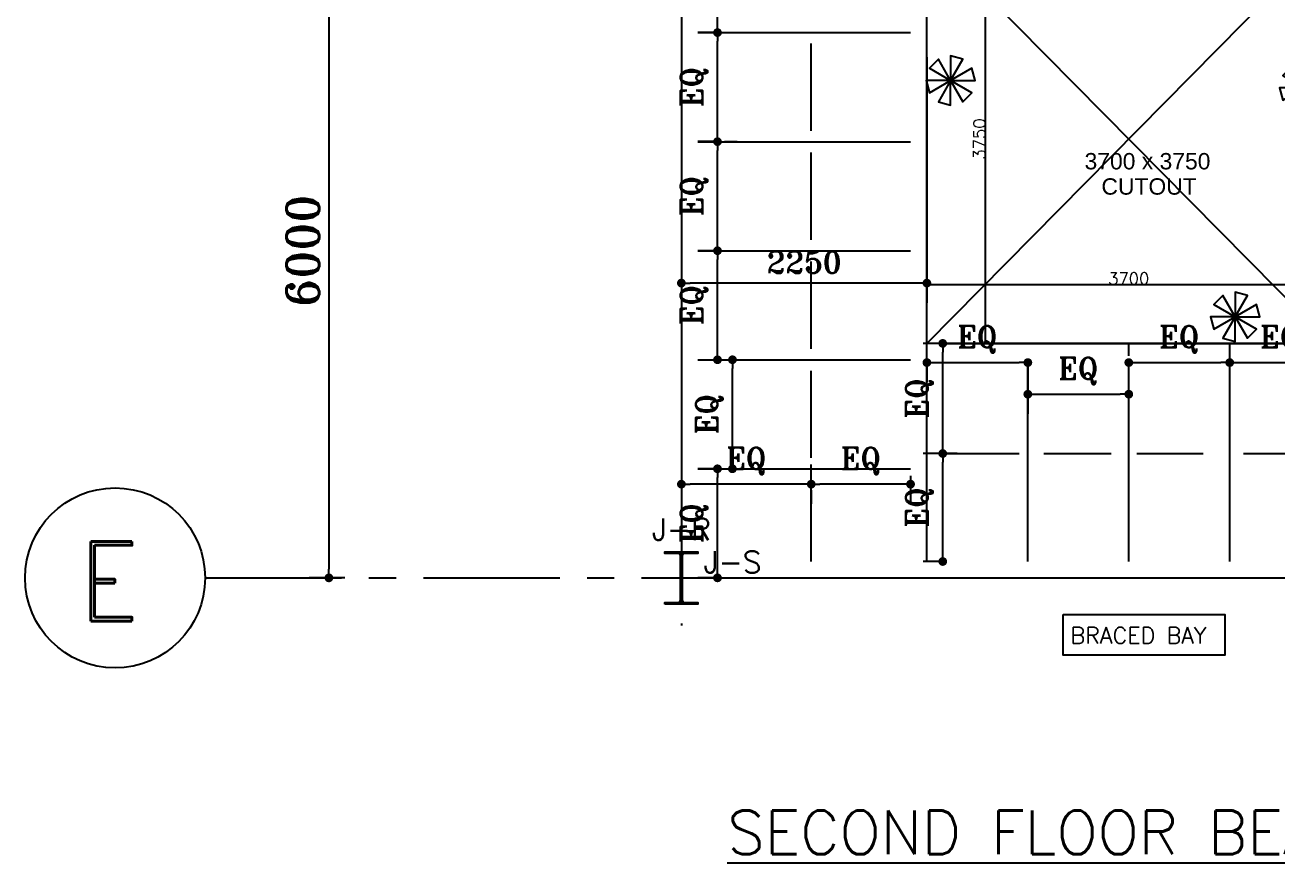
# Model space of a CAD drawing. Header units: inches. Extents: x 1387 to 2676, y -3554 to -2136.
# Drawn here: x 2628.73 to 2640.2, y -2504.24 to -2496.56 of the extents above; entities that cross this region are included whole.
import ezdxf
from ezdxf.enums import TextEntityAlignment as Align

# ---------------------------------------------------------------- set-up
doc = ezdxf.new("R2010")
doc.units = ezdxf.units.IN
doc.header["$MEASUREMENT"] = 0
for name, pattern in [('CENTER', [2, 1.25, -0.25, 0.25, -0.25]), ('DASHDOTX2', [2, 1, -0.5, 0, -0.5]), ('HIDDEN', [0.375, 0.25, -0.125])]:
    doc.linetypes.add(name, pattern=pattern)
for name, color, linetype in [('3', 3, 'HIDDEN'), ('3G', 3, 'Continuous'), ('A-TEXT', 7, 'Continuous'), ('AA-IPE300', 27, 'Continuous'), ('AA_CUT OUT', 250, 'Continuous'), ('Ax', 1, 'DASHDOTX2'), ('AXE', 1, 'CENTER'), ('DIM', 8, 'Continuous'), ('MEMBER TEXT', 7, 'Continuous'), ('Pich', 2, 'Continuous'), ('UPN100', 1, 'Continuous'), ('wall', 4, 'Continuous')]:
    doc.layers.add(name, color=color, linetype=linetype)
doc.styles.add('ROMAND', font='ROMAND.shx')
doc.styles.add('ROMANS', font='ROMANS')
doc.styles.add('ROMANT', font='romant')
doc.styles.get("Standard").update_dxf_attribs({"font": 'arial.ttf'})
doc.dimstyles.new('1-100', dxfattribs={"dimtxt": 0.3, "dimasz": 0.08, "dimexe": 0.18, "dimexo": 0.0625, "dimgap": 0.09, "dimtad": 1, "dimdec": 0, "dimlfac": 1000, "dimdsep": 46, "dimtxsty": 'ROMANT', "dimblk": 'DOT', "dimcen": 0.09, "dimclrd": 1, "dimclre": 1, "dimclrt": 3, "dimadec": 0, "dimazin": 0, "dimtfac": 1, "dimtdec": 0, "dimtix": 1, "dimtofl": 0, "dimtmove": 2, "dimatfit": 3, "dimldrblk": 'DOT', "dimfxl": 1, "dimtolj": 1, "dimarcsym": 0})
doc.dimstyles.new('Copy of 1-100', dxfattribs={"dimtxt": 0.2, "dimasz": 0.08, "dimexe": 0.18, "dimexo": 0.0625, "dimgap": 0.09, "dimtad": 1, "dimdec": 0, "dimlfac": 1000, "dimdsep": 46, "dimtxsty": 'ROMANT', "dimblk": 'DOT', "dimcen": 0.09, "dimclrd": 1, "dimclre": 1, "dimclrt": 3, "dimadec": 0, "dimazin": 0, "dimtfac": 1, "dimtdec": 0, "dimtix": 1, "dimtofl": 0, "dimtmove": 2, "dimatfit": 3, "dimldrblk": 'DOT', "dimfxl": 1, "dimtolj": 1, "dimarcsym": 0})
doc.dimstyles.get("Standard").update_dxf_attribs({"dimtxt": 0.25, "dimasz": 0.18, "dimexe": 0.18, "dimexo": 0.0625, "dimgap": 0.09, "dimtad": 0, "dimdec": 0, "dimlfac": 100, "dimzin": 0, "dimdsep": 46, "dimtxsty": 'Standard', "dimcen": 0.09, "dimadec": 0, "dimazin": 0, "dimtfac": 1, "dimtdec": 0, "dimtofl": 0, "dimtmove": 0, "dimatfit": 3, "dimfxl": 1, "dimtolj": 1, "dimtzin": 0, "dimarcsym": 0})

# ---------------------------------------------------------------- blocks, each defined once
blk = doc.blocks.new('DOT')
at = {"layer": 'DIM', "color": 0, "linetype": 'ByBlock'}
blk.add_line((-0.5, 0), (-1, 0), dxfattribs=at)
at = {"layer": 'DIM', "color": 0, "linetype": 'ByBlock', "const_width": 0.5}
blk.add_lwpolyline([(-0.25, 0, 1), (0.25, 0, 1)], format="xyb", close=True, dxfattribs=at)
blk = doc.blocks.new('*D2525')
at = {"color": 1, "lineweight": -2, "transparency": 16777216}
for p, q in [((-13417, 5900), (-13213, 5900)), ((-13213, 2150), (-13213, 5900)), ((-13397, 2150), (-13213, 2150))]:
    blk.add_line(p, q, dxfattribs=at)
at = {"layer": 'Defpoints', "color": 0, "transparency": 16777216}
for p in [(-13417, 5900), (-13213, 5900), (-13397, 2150)]:
    blk.add_point(p, dxfattribs=at)
at = {"color": 1, "lineweight": -2, "transparency": 16777216, "xscale": 0.08, "yscale": 0.08, "zscale": 0.08}
for p, rotation in [((-13213, 5900), 90), ((-13213, 2150), 270)]:
    blk.add_blockref('DOT', p, dxfattribs=dict(at, rotation=rotation))
at = {"color": 3, "transparency": 16777216, "insert": (-13268, 4025), "char_height": 110, "attachment_point": 5, "rotation": 90, "style": 'ROMANT'}
blk.add_mtext('\\A1;3750', dxfattribs=at)
blk = doc.blocks.new('_Dot')
at = {"layer": 'DIM', "color": 0, "lineweight": -2}
blk.add_line((-0.5, 0), (-1, 0), dxfattribs=at)
at = {"layer": 'DIM', "color": 0, "const_width": 0.5}
blk.add_lwpolyline([(-0.25, 0, 1), (0.25, 0, 1)], format="xyb", close=True, dxfattribs=at)
blk = doc.blocks.new('*D2526')
at = {"color": 1, "lineweight": -2, "transparency": 16777216}
for p, q in [((-13750, 2150), (-13750, 2691)), ((-13750, 2690), (-10050, 2690)), ((-10050, 2150), (-10050, 2691))]:
    blk.add_line(p, q, dxfattribs=at)
at = {"layer": 'Defpoints', "color": 0, "transparency": 16777216}
for p in [(-10050, 2690), (-13750, 2150), (-10050, 2150)]:
    blk.add_point(p, dxfattribs=at)
at = {"color": 1, "lineweight": -2, "transparency": 16777216, "xscale": 0.08, "yscale": 0.08, "zscale": 0.08, "rotation": 180}
blk.add_blockref('DOT', (-13750, 2690), dxfattribs=at)
at = {"color": 1, "lineweight": -2, "transparency": 16777216, "xscale": 0.08, "yscale": 0.08, "zscale": 0.08}
blk.add_blockref('DOT', (-10050, 2690), dxfattribs=at)
at = {"color": 3, "transparency": 16777216, "insert": (-11900, 2745), "char_height": 110, "attachment_point": 5, "style": 'ROMANT'}
blk.add_mtext('\\A1;3700', dxfattribs=at)
blk = doc.blocks.new('*D2527')
at = {"color": 1, "lineweight": -2, "transparency": 16777216}
for p, q in [((-6200, 2954), (-6200, 3133)), ((-3800, 3133), (-6200, 3133)), ((-3800, 2954), (-3800, 3133))]:
    blk.add_line(p, q, dxfattribs=at)
at = {"layer": 'Defpoints', "color": 0, "transparency": 16777216}
for p in [(-6200, 3133), (-6200, 2954), (-3800, 2954)]:
    blk.add_point(p, dxfattribs=at)
at = {"color": 1, "lineweight": -2, "transparency": 16777216, "xscale": 0.08, "yscale": 0.08, "zscale": 0.08, "rotation": 180}
blk.add_blockref('DOT', (-6200, 3133), dxfattribs=at)
at = {"color": 1, "lineweight": -2, "transparency": 16777216, "xscale": 0.08, "yscale": 0.08, "zscale": 0.08}
blk.add_blockref('DOT', (-3800, 3133), dxfattribs=at)
at = {"color": 3, "transparency": 16777216, "insert": (-5000, 3188), "char_height": 110, "attachment_point": 5, "style": 'ROMANT'}
blk.add_mtext('\\A1;2400', dxfattribs=at)
blk = doc.blocks.new('*D2528')
at = {"color": 1, "lineweight": -2, "transparency": 16777216}
for p, q in [((-3800, 5200), (-3960, 5200)), ((-3960, 5200), (-3960, 2800)), ((-3800, 2800), (-3960, 2800))]:
    blk.add_line(p, q, dxfattribs=at)
at = {"layer": 'Defpoints', "color": 0, "transparency": 16777216}
for p in [(-3800, 5200), (-3960, 2800), (-3800, 2800)]:
    blk.add_point(p, dxfattribs=at)
at = {"color": 1, "lineweight": -2, "transparency": 16777216, "xscale": 0.08, "yscale": 0.08, "zscale": 0.08}
for p, rotation in [((-3960, 5200), 90), ((-3960, 2800), 270)]:
    blk.add_blockref('DOT', p, dxfattribs=dict(at, rotation=rotation))
at = {"color": 3, "transparency": 16777216, "insert": (-4015, 4000), "char_height": 110, "attachment_point": 5, "rotation": 90, "style": 'ROMANT'}
blk.add_mtext('\\A1;2400', dxfattribs=at)
blk = doc.blocks.new('*D2210')
at = {"layer": 'Defpoints', "color": 0, "transparency": 16777216}
for p in [(2635.075, -2500.626), (2635.133, -2500.626), (2635.133, -2501.626)]:
    blk.add_point(p, dxfattribs=at)
at = {"layer": 'Pich', "color": 1, "lineweight": -2, "transparency": 16777216}
for p, q in [((2635.07, -2500.626), (2634.895, -2500.626)), ((2635.075, -2501.546), (2635.075, -2500.706)), ((2635.07, -2501.626), (2634.895, -2501.626))]:
    blk.add_line(p, q, dxfattribs=at)
at = {"layer": 'Pich', "color": 1, "lineweight": -2, "transparency": 16777216, "xscale": 0.08, "yscale": 0.08, "zscale": 0.08}
for p, rotation in [((2635.075, -2500.626), 90), ((2635.075, -2501.626), 270)]:
    blk.add_blockref('DOT', p, dxfattribs=dict(at, rotation=rotation))
at = {"layer": 'Pich', "color": 3, "transparency": 16777216, "insert": (2634.861, -2501.126), "char_height": 0.2, "attachment_point": 5, "rotation": 90, "style": 'ROMANT'}
blk.add_mtext('\\A1;EQ', dxfattribs=at)
blk = doc.blocks.new('*D2211')
at = {"layer": 'Defpoints', "color": 0, "transparency": 16777216}
for p in [(2635.212, -2499.626), (2635.212, -2499.626), (2635.133, -2500.626)]:
    blk.add_point(p, dxfattribs=at)
at = {"layer": 'Pich', "color": 1, "lineweight": -2, "transparency": 16777216}
for p, q in [((2635.275, -2499.626), (2635.392, -2499.626)), ((2635.212, -2500.546), (2635.212, -2499.706)), ((2635.195, -2500.626), (2635.392, -2500.626))]:
    blk.add_line(p, q, dxfattribs=at)
at = {"layer": 'Pich', "color": 1, "lineweight": -2, "transparency": 16777216, "xscale": 0.08, "yscale": 0.08, "zscale": 0.08}
for p, rotation in [((2635.212, -2499.626), 90), ((2635.212, -2500.626), 270)]:
    blk.add_blockref('DOT', p, dxfattribs=dict(at, rotation=rotation))
at = {"layer": 'Pich', "color": 3, "transparency": 16777216, "insert": (2634.999, -2500.126), "char_height": 0.2, "attachment_point": 5, "rotation": 90, "style": 'ROMANT'}
blk.add_mtext('\\A1;EQ', dxfattribs=at)
blk = doc.blocks.new('*D2212')
at = {"layer": 'Defpoints', "color": 0, "transparency": 16777216}
for p in [(2635.075, -2498.626), (2635.165, -2498.626), (2635.075, -2499.626)]:
    blk.add_point(p, dxfattribs=at)
at = {"layer": 'Pich', "color": 1, "lineweight": -2, "transparency": 16777216}
for p, q in [((2635.103, -2498.626), (2634.895, -2498.626)), ((2635.075, -2499.546), (2635.075, -2498.706)), ((2635.138, -2499.626), (2635.255, -2499.626))]:
    blk.add_line(p, q, dxfattribs=at)
at = {"layer": 'Pich', "color": 1, "lineweight": -2, "transparency": 16777216, "xscale": 0.08, "yscale": 0.08, "zscale": 0.08}
for p, rotation in [((2635.075, -2498.626), 90), ((2635.075, -2499.626), 270)]:
    blk.add_blockref('DOT', p, dxfattribs=dict(at, rotation=rotation))
at = {"layer": 'Pich', "color": 3, "transparency": 16777216, "insert": (2634.861, -2499.126), "char_height": 0.2, "attachment_point": 5, "rotation": 90, "style": 'ROMANT'}
blk.add_mtext('\\A1;EQ', dxfattribs=at)
blk = doc.blocks.new('*D2213')
at = {"layer": 'Defpoints', "color": 0, "transparency": 16777216}
for p in [(2635.075, -2497.626), (2635.165, -2497.626), (2635.075, -2498.626)]:
    blk.add_point(p, dxfattribs=at)
at = {"layer": 'Pich', "color": 1, "lineweight": -2, "transparency": 16777216}
for p, q in [((2635.103, -2497.626), (2634.895, -2497.626)), ((2635.075, -2498.546), (2635.075, -2497.706)), ((2635.138, -2498.626), (2635.255, -2498.626))]:
    blk.add_line(p, q, dxfattribs=at)
at = {"layer": 'Pich', "color": 1, "lineweight": -2, "transparency": 16777216, "xscale": 0.08, "yscale": 0.08, "zscale": 0.08}
for p, rotation in [((2635.075, -2497.626), 90), ((2635.075, -2498.626), 270)]:
    blk.add_blockref('DOT', p, dxfattribs=dict(at, rotation=rotation))
at = {"layer": 'Pich', "color": 3, "transparency": 16777216, "insert": (2634.861, -2498.126), "char_height": 0.2, "attachment_point": 5, "rotation": 90, "style": 'ROMANT'}
blk.add_mtext('\\A1;EQ', dxfattribs=at)
blk = doc.blocks.new('*D2214')
at = {"layer": 'Defpoints', "color": 0, "transparency": 16777216}
for p in [(2635.075, -2496.626), (2635.165, -2496.626), (2635.075, -2497.626)]:
    blk.add_point(p, dxfattribs=at)
at = {"layer": 'Pich', "color": 1, "lineweight": -2, "transparency": 16777216}
for p, q in [((2635.103, -2496.626), (2634.895, -2496.626)), ((2635.075, -2497.546), (2635.075, -2496.706)), ((2635.138, -2497.626), (2635.255, -2497.626))]:
    blk.add_line(p, q, dxfattribs=at)
at = {"layer": 'Pich', "color": 1, "lineweight": -2, "transparency": 16777216, "xscale": 0.08, "yscale": 0.08, "zscale": 0.08}
for p, rotation in [((2635.075, -2496.626), 90), ((2635.075, -2497.626), 270)]:
    blk.add_blockref('DOT', p, dxfattribs=dict(at, rotation=rotation))
at = {"layer": 'Pich', "color": 3, "transparency": 16777216, "insert": (2634.861, -2497.126), "char_height": 0.2, "attachment_point": 5, "rotation": 90, "style": 'ROMANT'}
blk.add_mtext('\\A1;EQ', dxfattribs=at)
blk = doc.blocks.new('*D2215')
at = {"layer": 'Defpoints', "color": 0, "transparency": 16777216}
for p in [(2635.075, -2495.626), (2635.165, -2495.626), (2635.075, -2496.626)]:
    blk.add_point(p, dxfattribs=at)
at = {"layer": 'Pich', "color": 1, "lineweight": -2, "transparency": 16777216}
for p, q in [((2635.103, -2495.626), (2634.895, -2495.626)), ((2635.075, -2496.546), (2635.075, -2495.706)), ((2635.138, -2496.626), (2635.255, -2496.626))]:
    blk.add_line(p, q, dxfattribs=at)
at = {"layer": 'Pich', "color": 1, "lineweight": -2, "transparency": 16777216, "xscale": 0.08, "yscale": 0.08, "zscale": 0.08}
for p, rotation in [((2635.075, -2495.626), 90), ((2635.075, -2496.626), 270)]:
    blk.add_blockref('DOT', p, dxfattribs=dict(at, rotation=rotation))
at = {"layer": 'Pich', "color": 3, "transparency": 16777216, "insert": (2634.861, -2496.126), "char_height": 0.2, "attachment_point": 5, "rotation": 90, "style": 'ROMANT'}
blk.add_mtext('\\A1;EQ', dxfattribs=at)
blk = doc.blocks.new('*D2129')
at = {"layer": 'Defpoints', "color": 0, "transparency": 16777216}
for p in [(2636.994, -2499.585), (2637.919, -2499.585), (2637.919, -2499.652)]:
    blk.add_point(p, dxfattribs=at)
at = {"layer": 'Pich', "color": 1, "lineweight": -2, "transparency": 16777216}
for p, q in [((2636.994, -2499.648), (2636.994, -2499.832)), ((2637.074, -2499.652), (2637.839, -2499.652)), ((2637.919, -2499.648), (2637.919, -2499.832))]:
    blk.add_line(p, q, dxfattribs=at)
at = {"layer": 'Pich', "color": 1, "lineweight": -2, "transparency": 16777216, "xscale": 0.08, "yscale": 0.08, "zscale": 0.08, "rotation": 180}
blk.add_blockref('DOT', (2636.994, -2499.652), dxfattribs=at)
at = {"layer": 'Pich', "color": 1, "lineweight": -2, "transparency": 16777216, "xscale": 0.08, "yscale": 0.08, "zscale": 0.08}
blk.add_blockref('DOT', (2637.919, -2499.652), dxfattribs=at)
at = {"layer": 'Pich', "color": 3, "transparency": 16777216, "insert": (2637.456, -2499.438), "char_height": 0.2, "attachment_point": 5, "style": 'ROMANT'}
blk.add_mtext('\\A1;EQ', dxfattribs=at)
blk = doc.blocks.new('*D2217')
at = {"layer": 'Defpoints', "color": 0, "transparency": 16777216}
for p in [(2637.919, -2499.74), (2638.844, -2499.942), (2638.844, -2499.942)]:
    blk.add_point(p, dxfattribs=at)
at = {"layer": 'Pich', "color": 1, "lineweight": -2, "transparency": 16777216}
for p, q in [((2637.919, -2499.803), (2637.919, -2500.122)), ((2638.844, -2499.88), (2638.844, -2499.762)), ((2637.999, -2499.942), (2638.764, -2499.942))]:
    blk.add_line(p, q, dxfattribs=at)
at = {"layer": 'Pich', "color": 1, "lineweight": -2, "transparency": 16777216, "xscale": 0.08, "yscale": 0.08, "zscale": 0.08, "rotation": 180}
blk.add_blockref('DOT', (2637.919, -2499.942), dxfattribs=at)
at = {"layer": 'Pich', "color": 1, "lineweight": -2, "transparency": 16777216, "xscale": 0.08, "yscale": 0.08, "zscale": 0.08}
blk.add_blockref('DOT', (2638.844, -2499.942), dxfattribs=at)
at = {"layer": 'Pich', "color": 3, "transparency": 16777216, "insert": (2638.381, -2499.729), "char_height": 0.2, "attachment_point": 5, "style": 'ROMANT'}
blk.add_mtext('\\A1;EQ', dxfattribs=at)
blk = doc.blocks.new('*D2218')
at = {"layer": 'Defpoints', "color": 0, "transparency": 16777216}
for p in [(2638.844, -2499.652), (2639.769, -2499.652), (2639.769, -2499.996)]:
    blk.add_point(p, dxfattribs=at)
at = {"layer": 'Pich', "color": 1, "lineweight": -2, "transparency": 16777216}
for p, q in [((2638.844, -2499.59), (2638.844, -2499.472)), ((2639.769, -2499.934), (2639.769, -2499.472)), ((2638.924, -2499.652), (2639.689, -2499.652))]:
    blk.add_line(p, q, dxfattribs=at)
at = {"layer": 'Pich', "color": 1, "lineweight": -2, "transparency": 16777216, "xscale": 0.08, "yscale": 0.08, "zscale": 0.08, "rotation": 180}
blk.add_blockref('DOT', (2638.844, -2499.652), dxfattribs=at)
at = {"layer": 'Pich', "color": 1, "lineweight": -2, "transparency": 16777216, "xscale": 0.08, "yscale": 0.08, "zscale": 0.08}
blk.add_blockref('DOT', (2639.769, -2499.652), dxfattribs=at)
at = {"layer": 'Pich', "color": 3, "transparency": 16777216, "insert": (2639.306, -2499.438), "char_height": 0.2, "attachment_point": 5, "style": 'ROMANT'}
blk.add_mtext('\\A1;EQ', dxfattribs=at)
blk = doc.blocks.new('*D2219')
at = {"layer": 'Defpoints', "color": 0, "transparency": 16777216}
for p in [(2639.769, -2499.652), (2640.694, -2499.652), (2640.694, -2499.996)]:
    blk.add_point(p, dxfattribs=at)
at = {"layer": 'Pich', "color": 1, "lineweight": -2, "transparency": 16777216}
for p, q in [((2639.769, -2499.59), (2639.769, -2499.472)), ((2640.694, -2499.934), (2640.694, -2499.472)), ((2639.849, -2499.652), (2640.614, -2499.652))]:
    blk.add_line(p, q, dxfattribs=at)
at = {"layer": 'Pich', "color": 1, "lineweight": -2, "transparency": 16777216, "xscale": 0.08, "yscale": 0.08, "zscale": 0.08, "rotation": 180}
blk.add_blockref('DOT', (2639.769, -2499.652), dxfattribs=at)
at = {"layer": 'Pich', "color": 1, "lineweight": -2, "transparency": 16777216, "xscale": 0.08, "yscale": 0.08, "zscale": 0.08}
blk.add_blockref('DOT', (2640.694, -2499.652), dxfattribs=at)
at = {"layer": 'Pich', "color": 3, "transparency": 16777216, "insert": (2640.231, -2499.438), "char_height": 0.2, "attachment_point": 5, "style": 'ROMANT'}
blk.add_mtext('\\A1;EQ', dxfattribs=at)
blk = doc.blocks.new('*D2134')
at = {"layer": 'Defpoints', "color": 0, "transparency": 16777216}
for p in [(2634.744, -2496.635), (2636.994, -2496.789), (2634.744, -2498.923)]:
    blk.add_point(p, dxfattribs=at)
at = {"layer": 'Pich', "color": 1, "lineweight": -2, "transparency": 16777216}
for p, q in [((2634.744, -2496.698), (2634.744, -2499.103)), ((2636.994, -2496.851), (2636.994, -2499.103)), ((2636.914, -2498.923), (2634.824, -2498.923))]:
    blk.add_line(p, q, dxfattribs=at)
at = {"layer": 'Pich', "color": 1, "lineweight": -2, "transparency": 16777216, "xscale": 0.08, "yscale": 0.08, "zscale": 0.08, "rotation": 180}
blk.add_blockref('DOT', (2634.744, -2498.923), dxfattribs=at)
at = {"layer": 'Pich', "color": 1, "lineweight": -2, "transparency": 16777216, "xscale": 0.08, "yscale": 0.08, "zscale": 0.08}
blk.add_blockref('DOT', (2636.994, -2498.923), dxfattribs=at)
at = {"layer": 'Pich', "color": 3, "transparency": 16777216, "insert": (2635.869, -2498.733), "char_height": 0.2, "attachment_point": 5, "style": 'ROMANT'}
blk.add_mtext('\\A1;2250', dxfattribs=at)
blk = doc.blocks.new('*D2478')
at = {"layer": 'Defpoints', "color": 0, "transparency": 16777216}
for p in [(2637.139, -2500.486), (2637.334, -2500.486), (2637.204, -2501.476)]:
    blk.add_point(p, dxfattribs=at)
at = {"layer": 'Pich', "color": 1, "lineweight": -2, "transparency": 16777216}
for p, q in [((2637.271, -2500.486), (2636.959, -2500.486)), ((2637.139, -2501.396), (2637.139, -2500.566)), ((2637.142, -2501.476), (2636.959, -2501.476))]:
    blk.add_line(p, q, dxfattribs=at)
at = {"layer": 'Pich', "color": 1, "lineweight": -2, "transparency": 16777216, "xscale": 0.08, "yscale": 0.08, "zscale": 0.08}
for p, rotation in [((2637.139, -2500.486), 90), ((2637.139, -2501.476), 270)]:
    blk.add_blockref('DOT', p, dxfattribs=dict(at, rotation=rotation))
at = {"layer": 'Pich', "color": 3, "transparency": 16777216, "insert": (2636.925, -2500.981), "char_height": 0.2, "attachment_point": 5, "rotation": 90, "style": 'ROMANT'}
blk.add_mtext('\\A1;EQ', dxfattribs=at)
blk = doc.blocks.new('*D2479')
at = {"layer": 'Defpoints', "color": 0, "transparency": 16777216}
for p in [(2637.139, -2499.476), (2637.204, -2499.476), (2637.204, -2500.486)]:
    blk.add_point(p, dxfattribs=at)
at = {"layer": 'Pich', "color": 1, "lineweight": -2, "transparency": 16777216}
for p, q in [((2637.142, -2499.476), (2636.959, -2499.476)), ((2637.139, -2500.406), (2637.139, -2499.556)), ((2637.142, -2500.486), (2636.959, -2500.486))]:
    blk.add_line(p, q, dxfattribs=at)
at = {"layer": 'Pich', "color": 1, "lineweight": -2, "transparency": 16777216, "xscale": 0.08, "yscale": 0.08, "zscale": 0.08}
for p, rotation in [((2637.139, -2499.476), 90), ((2637.139, -2500.486), 270)]:
    blk.add_blockref('DOT', p, dxfattribs=dict(at, rotation=rotation))
at = {"layer": 'Pich', "color": 3, "transparency": 16777216, "insert": (2636.925, -2499.981), "char_height": 0.2, "attachment_point": 5, "rotation": 90, "style": 'ROMANT'}
blk.add_mtext('\\A1;EQ', dxfattribs=at)
blk = doc.blocks.new('*D2120')
at = {"layer": 'Defpoints', "color": 0, "transparency": 16777216}
for p in [(2636.844, -2500.628), (2635.934, -2500.767), (2635.934, -2500.986)]:
    blk.add_point(p, dxfattribs=at)
at = {"layer": 'Pich', "color": 1, "lineweight": -2, "transparency": 16777216}
for p, q in [((2635.934, -2500.924), (2635.934, -2500.587)), ((2636.844, -2500.691), (2636.844, -2500.947)), ((2636.764, -2500.767), (2636.014, -2500.767))]:
    blk.add_line(p, q, dxfattribs=at)
at = {"layer": 'Pich', "color": 1, "lineweight": -2, "transparency": 16777216, "xscale": 0.08, "yscale": 0.08, "zscale": 0.08, "rotation": 180}
blk.add_blockref('DOT', (2635.934, -2500.767), dxfattribs=at)
at = {"layer": 'Pich', "color": 1, "lineweight": -2, "transparency": 16777216, "xscale": 0.08, "yscale": 0.08, "zscale": 0.08}
blk.add_blockref('DOT', (2636.844, -2500.767), dxfattribs=at)
at = {"layer": 'Pich', "color": 3, "transparency": 16777216, "insert": (2636.389, -2500.553), "char_height": 0.2, "attachment_point": 5, "style": 'ROMANT'}
blk.add_mtext('\\A1;EQ', dxfattribs=at)
blk = doc.blocks.new('*D2121')
at = {"layer": 'Defpoints', "color": 0, "transparency": 16777216}
for p in [(2634.744, -2500.76), (2634.744, -2500.767), (2635.934, -2500.76)]:
    blk.add_point(p, dxfattribs=at)
at = {"layer": 'Pich', "color": 1, "lineweight": -2, "transparency": 16777216}
for p, q in [((2634.744, -2500.822), (2634.744, -2500.947)), ((2635.854, -2500.767), (2634.824, -2500.767)), ((2635.934, -2500.822), (2635.934, -2500.947))]:
    blk.add_line(p, q, dxfattribs=at)
at = {"layer": 'Pich', "color": 1, "lineweight": -2, "transparency": 16777216, "xscale": 0.08, "yscale": 0.08, "zscale": 0.08, "rotation": 180}
blk.add_blockref('DOT', (2634.744, -2500.767), dxfattribs=at)
at = {"layer": 'Pich', "color": 1, "lineweight": -2, "transparency": 16777216, "xscale": 0.08, "yscale": 0.08, "zscale": 0.08}
blk.add_blockref('DOT', (2635.934, -2500.767), dxfattribs=at)
at = {"layer": 'Pich', "color": 3, "transparency": 16777216, "insert": (2635.339, -2500.553), "char_height": 0.2, "attachment_point": 5, "style": 'ROMANT'}
blk.add_mtext('\\A1;EQ', dxfattribs=at)
blk = doc.blocks.new('*D2148')
at = {"layer": 'Defpoints', "color": 0, "transparency": 16777216}
for p in [(2631.722, -2495.626), (2631.514, -2501.626), (2631.722, -2501.626)]:
    blk.add_point(p, dxfattribs=at)
at = {"layer": 'wall', "color": 1, "lineweight": -2, "transparency": 16777216}
for p, q in [((2631.66, -2495.626), (2631.334, -2495.626)), ((2631.514, -2495.706), (2631.514, -2501.546)), ((2631.66, -2501.626), (2631.334, -2501.626))]:
    blk.add_line(p, q, dxfattribs=at)
at = {"layer": 'wall', "color": 1, "lineweight": -2, "transparency": 16777216, "xscale": 0.08, "yscale": 0.08, "zscale": 0.08}
for p, rotation in [((2631.514, -2495.626), 89.99960862945764), ((2631.514, -2501.626), 269.9996086294576)]:
    blk.add_blockref('DOT', p, dxfattribs=dict(at, rotation=rotation))
at = {"layer": 'wall', "color": 3, "transparency": 16777216, "insert": (2631.274, -2498.626), "char_height": 0.3, "attachment_point": 5, "rotation": 89.9996, "style": 'ROMANT'}
blk.add_mtext('\\A1;6000', dxfattribs=at)
blk = doc.blocks.new('G$CDE41F039')
at = {"color": 1}
for p, q in [((-15900, 9900), (-15400, 9400)), ((-15400, 9900), (-15900, 9400)), ((-13750, 5900), (-10050, 2150)), ((-10050, 5900), (-13750, 2150)), ((-6199.7, 5200), (-3799.7, 2800)), ((-3799.7, 5200), (-6199.7, 2800)), ((-8100, 100), (-8600, 600)), ((-8100, 600), (-8600, 100))]:
    blk.add_line(p, q, dxfattribs=at)
at = {"color": 3}
for points in [[(-11025.2, 5535.2), (-11220, 5647.7), (-10995, 5647.7), (-11025.2, 5760.2), (-11220, 5647.7), (-11107.5, 5842.6), (-11220, 5872.7), (-11220, 5647.7), (-11332.5, 5842.6), (-11414.9, 5760.2), (-11220, 5647.7), (-11445, 5647.7), (-11414.9, 5535.2), (-11220, 5647.7), (-11332.5, 5452.9), (-11220, 5422.7), (-11220, 5647.7), (-11107.5, 5452.9), (-11025.2, 5535.2), (-11220, 5647.7), (-10995, 5647.7)], [(-13337.6, 4449), (-13532.4, 4561.5), (-13307.4, 4561.5), (-13337.6, 4674), (-13532.4, 4561.5), (-13419.9, 4756.4), (-13532.4, 4786.5), (-13532.4, 4561.5), (-13644.9, 4756.4), (-13727.3, 4674), (-13532.4, 4561.5), (-13757.4, 4561.5), (-13727.3, 4449), (-13532.4, 4561.5), (-13644.9, 4366.7), (-13532.4, 4336.5), (-13532.4, 4561.5), (-13419.9, 4366.7), (-13337.6, 4449), (-13532.4, 4561.5), (-13307.4, 4561.5)], [(-10099.8, 4381.7), (-10294.6, 4494.2), (-10069.6, 4494.2), (-10099.8, 4606.7), (-10294.6, 4494.2), (-10182.1, 4689), (-10294.6, 4719.2), (-10294.6, 4494.2), (-10407.1, 4689), (-10489.5, 4606.7), (-10294.6, 4494.2), (-10519.6, 4494.2), (-10489.5, 4381.7), (-10294.6, 4494.2), (-10407.1, 4299.3), (-10294.6, 4269.2), (-10294.6, 4494.2), (-10182.1, 4299.3), (-10099.8, 4381.7), (-10294.6, 4494.2), (-10069.6, 4494.2)], [(-10730, 2281.3), (-10924.9, 2393.8), (-10699.9, 2393.8), (-10730, 2506.3), (-10924.9, 2393.8), (-10812.4, 2588.6), (-10924.9, 2618.8), (-10924.9, 2393.8), (-11037.4, 2588.6), (-11119.8, 2506.3), (-10924.9, 2393.8), (-11149.9, 2393.8), (-11119.8, 2281.3), (-10924.9, 2393.8), (-11037.4, 2198.9), (-10924.9, 2168.8), (-10924.9, 2393.8), (-10812.4, 2198.9), (-10730, 2281.3), (-10924.9, 2393.8), (-10699.9, 2393.8)]]:
    blk.add_lwpolyline(points, dxfattribs=at)
at = {"layer": 'AA_CUT OUT', "color": 1}
for points in [[(-15400, 9900), (-15900, 9900), (-15900, 9400), (-15400, 9400)], [(-13750, 5900), (-10050, 5900), (-10050, 2150), (-13750, 2150)], [(-3799.7, 2800), (-6199.7, 2800), (-6199.7, 5200), (-3799.7, 5200)], [(-8100, 600), (-8600, 600), (-8600, 100), (-8100, 100)]]:
    blk.add_lwpolyline(points, close=True, dxfattribs=at)
at = {"color": 3}
for s, p in [('CUTOUT', (-15185.5, 10522.3)), ('500x500', (-15185.5, 10266)), ('2400 x 2400', (-5447.3, 3815.3)), ('3700 x 3750', (-12304.9, 3746.1)), ('CUTOUT', (-5322.7, 3573.7)), ('CUTOUT', (-12150.4, 3514.5)), ('CUTOUT', (-9524.1, -380.1)), ('500x500', (-9524.1, -636.4))]:
    blk.add_text(s, height=150, dxfattribs=at).set_placement(p)
for base, p1, p2, picture, middle in [((-13213.2, 5900), (-13397.1, 2150), (-13416.7, 5900), '*D2525', (-13268.3, 4025)), ((-3959.6, 2800), (-3799.7, 5200), (-3799.7, 2800), '*D2528', (-4014.6, 4000))]:
    dim = blk.add_linear_dim(base=base, p1=p1, p2=p2, angle=90, dimstyle='Copy of 1-100', override={"dimtxt": 110, "dimlfac": 1})
    dim.commit()
    dim.dimension.update_dxf_attribs({"geometry": picture, "text_midpoint": middle})
for base, p1, p2, picture, middle in [((-6199.7, 3133.3), (-3799.7, 2954.1), (-6199.7, 2954.1), '*D2527', (-4999.7, 3188.4)), ((-10050, 2690.4), (-13750, 2150), (-10050, 2150), '*D2526', (-11900, 2745.5))]:
    dim = blk.add_linear_dim(base=base, p1=p1, p2=p2, dimstyle='Copy of 1-100', override={"dimtxt": 110, "dimlfac": 1})
    dim.commit()
    dim.dimension.update_dxf_attribs({"geometry": picture, "text_midpoint": middle})
for points in [[(-15775, 9656.4), (-15526.6, 10480.1), (-14377.7, 10480.1)], [(-8366.1, 296.4), (-8567.9, -422.3), (-9716.9, -422.3)]]:
    blk.add_leader(points, dimstyle='Standard', override={"dimscale": 75}, dxfattribs=at)

msp = doc.modelspace()

# ---------------------------------------------------------------- hatches: boundary and pattern name
for points in [[(2634.73633647, -2501.40135992), (2634.72486024, -2501.40135992, 0.4144144444), (2634.73633647, -2501.41284403)], [(2634.75133647, -2501.40135992), (2634.7628127, -2501.40135992, -0.4144144444), (2634.75133647, -2501.41284403)], [(2634.73633647, -2501.85139943), (2634.72486024, -2501.85139943, -0.4144144444), (2634.73633647, -2501.83991532)], [(2634.75133647, -2501.85139943), (2634.7628127, -2501.85139943, 0.4144144444), (2634.75133647, -2501.83991532)]]:
    msp.add_hatch(color=1).paths.add_polyline_path(points)

# ---------------------------------------------------------------- linework, layer by layer
at = {"color": 96, "elevation": -0.001}
msp.add_lwpolyline([(2638.24157103, -2501.96095186), (2639.72494679, -2501.96095186), (2639.72494679, -2502.33370493), (2638.24157103, -2502.33370493)], close=True, dxfattribs=at)
at = {"layer": '3G'}
msp.add_lwpolyline([(2634.59383647, -2501.86635992), (2634.59383647, -2501.85135992), (2634.73633647, -2501.85135992), (2634.73633647, -2501.40135992), (2634.59383647, -2501.40135992), (2634.59383647, -2501.38635992), (2634.89383647, -2501.38635992), (2634.89383647, -2501.40135992), (2634.75133647, -2501.40135992), (2634.75133647, -2501.85135992), (2634.89383647, -2501.85135992), (2634.89383647, -2501.86635992)], close=True, dxfattribs=at)
for centre, start, end in [((2634.73633647, -2501.4013678), 180.157926883, 270.157926883), ((2634.75133647, -2501.4013678), 269.842073117, 359.842073117), ((2634.75133647, -2501.4013678), 269.842073117, 359.842073117), ((2634.73633647, -2501.85139156), 89.842073117, 179.842073117), ((2634.73633647, -2501.85139156), 89.842073117, 179.842073117), ((2634.75133647, -2501.85139156), 0.157926883, 90.157926883), ((2634.75133647, -2501.85139156), 0.157926883, 90.157926883), ((2634.75133647, -2501.85139156), 0.157926883, 90.157926883)]:
    msp.add_arc(centre, 0.01147623, start, end, dxfattribs=at)
at = {"layer": 'AA-IPE300', "color": 3}
for p, q in [((2634.74380029, -2494.77650014), (2634.74380029, -2501.62646135)), ((2636.99380029, -2501.47646135), (2636.99380029, -2494.78350014)), ((2634.89380029, -2496.62646135), (2636.84380029, -2496.62646135)), ((2634.89380029, -2497.62646135), (2636.84380029, -2497.62646135)), ((2634.89380029, -2498.62646135), (2636.84380029, -2498.62646135)), ((2637.16419632, -2499.47646135), (2640.55302328, -2499.47646135)), ((2634.89380029, -2499.62646135), (2636.84380029, -2499.62646135)), ((2637.91880029, -2501.47646135), (2637.91880029, -2499.63204034)), ((2638.84380029, -2501.47646135), (2638.84380029, -2499.63204034)), ((2639.76880029, -2501.47646135), (2639.76880029, -2499.63204034)), ((2634.89380029, -2500.62646135), (2636.84380029, -2500.62646135)), ((2634.74380029, -2501.62646135), (2642.74025029, -2501.62646135))]:
    msp.add_line(p, q, dxfattribs=at)
at = {"layer": 'Ax', "linetype": 'Continuous', "ltscale": 0.5}
msp.add_circle((2629.55454685, -2501.62634163), 0.825, dxfattribs=at)
at = {"layer": 'AXE'}
for p, q in [((2634.74379103, -2488.04572112), (2634.74382726, -2502.06360182)), ((2630.37957584, -2501.62634163), (2653.65728829, -2501.62640028))]:
    msp.add_line(p, q, dxfattribs=at)
at = {"layer": 'UPN100', "color": 3}
for p, q in [((2635.93355029, -2497.52646135), (2635.93355029, -2496.72646135)), ((2635.93355029, -2498.52646135), (2635.93355029, -2497.72646135)), ((2635.93355029, -2499.52646135), (2635.93355029, -2498.72646135)), ((2635.93355029, -2500.52646135), (2635.93355029, -2499.72646135)), ((2637.13826649, -2500.48646135), (2637.83824473, -2500.48646135)), ((2638.06544379, -2500.48646135), (2638.68268918, -2500.48646135)), ((2638.91742397, -2500.48646135), (2639.52713362, -2500.48646135)), ((2639.89534904, -2500.48646135), (2640.53820623, -2500.48646135)), ((2635.93355029, -2501.47646135), (2635.93355029, -2500.72646135))]:
    msp.add_line(p, q, dxfattribs=at)

# ---------------------------------------------------------------- block references
at = {"layer": 'MEMBER TEXT', "color": 3, "ltscale": 2, "xscale": 0.001, "yscale": 0.001, "zscale": 0.001}
msp.add_blockref('G$CDE41F039', (2650.74380029, -2501.62646135), dxfattribs=at)

# ---------------------------------------------------------------- texts
at = {"color": 3, "style": 'ROMANS'}
msp.add_text('BRACED BAY', height=0.15, dxfattribs=at).set_placement((2638.30965826, -2502.22869479, -0.001))
at = {"layer": '3', "color": 3, "style": 'ROMAND'}
msp.add_text('E', height=0.7299072, dxfattribs=at).set_placement((2629.505375, -2501.65670811, 0.00000001), align=Align.MIDDLE_CENTER)
at = {"layer": 'A-TEXT', "color": 3, "style": 'ROMANS'}
msp.add_text('%%USECOND FLOOR BEAM CONNECTION PLAN +10.5M', height=0.4, dxfattribs=at).set_placement((2635.16455694, -2504.16060425, 9177.40456425))
at = {"layer": 'MEMBER TEXT', "color": 3, "ltscale": 2, "style": 'ROMANS'}
for s, p in [('J-R', (2634.74401735, -2501.18054769)), ('J-S', (2635.21289439, -2501.48141367))]:
    msp.add_text(s, height=0.2, dxfattribs=at).set_placement(p, align=Align.MIDDLE)

# ---------------------------------------------------------------- dimensions: what is measured, and where the dimension line sits
at = {"layer": 'Pich'}
for base, p1, p2, picture, middle in [((2635.0751207, -2495.62646135), (2635.0751207, -2496.62646135), (2635.16531733, -2495.62646135), '*D2215', (2634.86131117, -2496.12646135)), ((2635.0751207, -2496.62646135), (2635.0751207, -2497.62646135), (2635.16531733, -2496.62646135), '*D2214', (2634.86131117, -2497.12646135)), ((2635.0751207, -2497.62646135), (2635.0751207, -2498.62646135), (2635.16531733, -2497.62646135), '*D2213', (2634.86131117, -2498.12646135)), ((2635.0751207, -2498.62646135), (2635.0751207, -2499.62646135), (2635.16531733, -2498.62646135), '*D2212', (2634.86131117, -2499.12646135)), ((2637.13899129, -2499.47646135), (2637.20425604, -2500.48646135), (2637.20425604, -2499.47646135), '*D2479', (2636.92518177, -2499.98146135)), ((2635.21247607, -2499.62646135), (2635.13266646, -2500.62646135), (2635.21247607, -2499.62646135), '*D2211', (2634.99866655, -2500.12646135)), ((2637.13899129, -2500.48646135), (2637.20425604, -2501.47646135), (2637.33375604, -2500.48646135), '*D2478', (2636.92518177, -2500.98146135)), ((2635.0751207, -2500.62646135), (2635.13266646, -2501.62646135), (2635.13266646, -2500.62646135), '*D2210', (2634.86131117, -2501.12646135))]:
    dim = msp.add_linear_dim(base=base, p1=p1, p2=p2, angle=90, text='EQ', dimstyle='Copy of 1-100', dxfattribs=at)
    dim.commit()
    dim.dimension.update_dxf_attribs({"geometry": picture, "text_midpoint": middle})
dim = msp.add_linear_dim(base=(2634.74380029, -2498.92270301), p1=(2636.99380029, -2496.78859464), p2=(2634.74380029, -2496.63509788), dimstyle='Copy of 1-100', dxfattribs=at)
dim.commit()
dim.dimension.update_dxf_attribs({"geometry": '*D2134', "text_midpoint": (2635.86880029, -2498.73270301)})
for base, p1, p2, picture, middle in [((2637.91880029, -2499.65219914), (2636.99380029, -2499.58540495), (2637.91880029, -2499.58540495), '*D2129', (2637.45630029, -2499.43838962)), ((2639.76880029, -2499.65219914), (2638.84380029, -2499.65219914), (2639.76880029, -2499.99636085), '*D2218', (2639.30630029, -2499.43838962)), ((2640.69380029, -2499.65219914), (2639.76880029, -2499.65219914), (2640.69380029, -2499.99636085), '*D2219', (2640.23130029, -2499.43838962)), ((2638.84380029, -2499.94232725), (2637.91880029, -2499.74005205), (2638.84380029, -2499.94232725), '*D2217', (2638.38130029, -2499.72851773)), ((2634.74380029, -2500.76729577), (2635.93355029, -2500.7595085), (2634.74380029, -2500.7595085), '*D2121', (2635.33867529, -2500.55348624)), ((2635.93355029, -2500.76729577), (2636.84380029, -2500.62810476), (2635.93355029, -2500.98616313), '*D2120', (2636.38867529, -2500.55348624))]:
    dim = msp.add_linear_dim(base=base, p1=p1, p2=p2, text='EQ', dimstyle='Copy of 1-100', dxfattribs=at)
    dim.commit()
    dim.dimension.update_dxf_attribs({"geometry": picture, "text_midpoint": middle})
at = {"layer": 'wall'}
dim = msp.add_aligned_dim(p1=(2631.72240712, -2495.62634501), p2=(2631.72236613, -2501.62634421), distance=-0.20825871, dimstyle='1-100', dxfattribs=at)
dim.commit()
dim.dimension.update_dxf_attribs({"geometry": '*D2148', "text_midpoint": (2631.27412791, -2498.62634155)})

doc.saveas('drawing.dxf')
